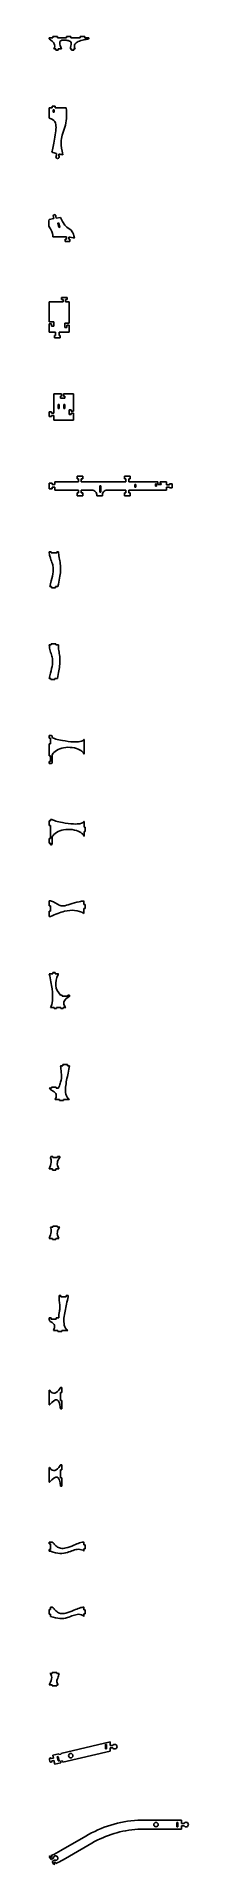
# Model space of a CAD drawing. Header units: millimetres. Extents: x 9 to 259, y 0 to 3264.
import ezdxf

# ---------------------------------------------------------------- set-up
doc = ezdxf.new("R2010")
doc.units = ezdxf.units.MM
doc.layers.get('0').update_dxf_attribs({"linetype": 'CONTINUOUS'})

msp = doc.modelspace()

# ---------------------------------------------------------------- linework, layer by layer
for p, q in [((24.4, 3263.9), (16.2, 3263.9)), ((16.2, 3263.9), (16.2, 3261.9)), ((24.4, 3261.9), (24.4, 3263.9)), ((48.6, 3263.9), (40.5, 3263.9)), ((40.5, 3263.9), (40.5, 3261.9)), ((48.6, 3261.9), (48.6, 3263.9)), ((73.5, 3263.9), (65.3, 3263.9)), ((65.3, 3263.9), (65.3, 3261.9)), ((73.5, 3261.9), (73.5, 3263.9)), ((16.2, 3261.9), (10, 3261.9)), ((10, 3261.9), (10, 3259.8)), ((18.3, 3241.7), (21.6, 3241.7)), ((21.6, 3241.7), (21.6, 3239.7)), ((21.6, 3239.7), (25.7, 3239.7)), ((40.5, 3261.9), (24.4, 3261.9)), ((25.7, 3239.7), (25.7, 3241.7)), ((25.7, 3241.7), (31.8, 3241.7)), ((47.4, 3241.7), (49.7, 3241.7)), ((65.3, 3261.9), (48.6, 3261.9)), ((49.7, 3241.7), (49.7, 3239.7)), ((49.7, 3239.7), (53.9, 3239.7)), ((53.9, 3239.7), (53.9, 3241.7)), ((53.9, 3241.7), (56.1, 3241.7)), ((80.6, 3261.9), (73.5, 3261.9)), ((80.6, 3259.8), (80.6, 3261.9)), ((10, 3136.7), (10, 3118.3)), ((15.1, 3136.7), (10, 3136.7)), ((20.3, 3139.7), (15.1, 3139.7)), ((15.1, 3139.7), (15.1, 3136.7)), ((20.3, 3136.7), (20.3, 3139.7)), ((40.4, 3136.7), (20.3, 3136.7)), ((16.7, 3128.9), (16.8, 3132.8)), ((18.6, 3128.9), (16.7, 3128.9)), ((16.8, 3132.8), (18.6, 3132.8)), ((18.6, 3132.8), (18.6, 3128.9)), ((22.9, 3055), (22.9, 3051.5)), ((27, 3051.5), (27, 3054.1)), ((18.1, 2938.8), (10, 2937.3)), ((17.6, 2941.7), (18.1, 2938.8)), ((22.2, 2939.6), (21.7, 2942.4)), ((29.9, 2941), (22.2, 2939.6)), ((16.4, 2906.5), (34.9, 2906.5)), ((25, 2930.6), (26.8, 2931)), ((26.9, 2922.9), (25, 2930.6)), ((26.8, 2931), (28.7, 2923.4)), ((28.7, 2923.4), (26.9, 2922.9)), ((40.6, 2906.2), (40.6, 2902.4)), ((44.7, 2902.4), (44.7, 2905.9)), ((40.6, 2902.4), (38.6, 2902.4)), ((38.6, 2902.4), (38.6, 2898.2)), ((38.6, 2898.2), (46.7, 2898.2)), ((46.7, 2902.4), (44.7, 2902.4)), ((46.7, 2898.2), (46.7, 2902.4)), ((34.7, 2790.2), (10, 2790.2)), ((10, 2790.2), (10, 2754.7)), ((41.9, 2798.2), (31.7, 2798.2)), ((31.7, 2798.2), (31.7, 2794.1)), ((31.7, 2794.1), (34.7, 2794.1)), ((34.7, 2794.1), (34.7, 2790.2)), ((38.9, 2790.2), (38.9, 2794.1)), ((38.9, 2794.1), (41.9, 2794.1)), ((45.7, 2790.2), (38.9, 2790.2)), ((41.9, 2794.1), (41.9, 2798.2)), ((45.7, 2752.3), (45.7, 2790.2)), ((10, 2754.7), (18, 2754.7)), ((14.1, 2750.8), (10, 2750.8)), ((10, 2750.8), (10, 2736)), ((14.1, 2746.8), (14.1, 2750.8)), ((18, 2746.8), (14.1, 2746.8)), ((18, 2754.7), (18, 2746.8)), ((37.7, 2744.4), (37.7, 2752.3)), ((37.7, 2752.3), (45.7, 2752.3)), ((41.6, 2744.4), (37.7, 2744.4)), ((45.7, 2748.4), (41.6, 2748.4)), ((41.6, 2748.4), (41.6, 2744.4)), ((45.7, 2736), (45.7, 2748.4)), ((10, 2736), (21.3, 2736)), ((21.3, 2730.2), (19.3, 2730.2)), ((19.3, 2730.2), (19.3, 2726)), ((19.3, 2726), (29.4, 2726)), ((21.3, 2736), (21.3, 2730.2)), ((27.4, 2736), (45.7, 2736)), ((27.4, 2730.2), (27.4, 2736)), ((29.4, 2730.2), (27.4, 2730.2)), ((29.4, 2726), (29.4, 2730.2)), ((31.9, 2626), (18, 2626)), ((18, 2626), (18, 2591.6)), ((29.9, 2621.9), (31.9, 2621.9)), ((29.9, 2618), (29.9, 2621.9)), ((37.7, 2618), (29.9, 2618)), ((31.9, 2621.9), (31.9, 2626)), ((53.6, 2626), (35.7, 2626)), ((35.7, 2626), (35.7, 2621.9)), ((35.7, 2621.9), (37.7, 2621.9)), ((37.7, 2621.9), (37.7, 2618)), ((53.6, 2595.1), (53.6, 2626)), ((14.1, 2593.6), (10, 2593.6)), ((10, 2593.6), (10, 2585.5)), ((10, 2585.5), (14.1, 2585.5)), ((14.1, 2591.6), (14.1, 2593.6)), ((18, 2591.6), (14.1, 2591.6)), ((14.1, 2585.5), (14.1, 2587.5)), ((14.1, 2587.5), (18, 2587.5)), ((18, 2587.5), (18, 2579.1)), ((18, 2579.1), (53.6, 2579.1)), ((26.1, 2600), (26.1, 2606.7)), ((26.1, 2606.7), (27.9, 2606.7)), ((27.9, 2600), (26.1, 2600)), ((27.9, 2606.7), (27.9, 2600)), ((36.1, 2600), (36.1, 2606.7)), ((36.1, 2606.7), (37.9, 2606.7)), ((37.9, 2600), (36.1, 2600)), ((37.9, 2606.7), (37.9, 2600)), ((45.6, 2589.3), (45.6, 2597.1)), ((45.6, 2597.1), (49.4, 2597.1)), ((49.4, 2589.3), (45.6, 2589.3)), ((49.4, 2597.1), (49.4, 2595.1)), ((49.4, 2595.1), (53.6, 2595.1)), ((53.6, 2591.3), (49.4, 2591.3)), ((49.4, 2591.3), (49.4, 2589.3)), ((53.6, 2579.1), (53.6, 2591.3)), ((15.2, 2466.6), (10, 2466.6)), ((10, 2466.6), (10, 2456.5)), ((10, 2456.5), (15.2, 2456.5)), ((15.2, 2464.1), (15.2, 2466.6)), ((20, 2464.1), (15.2, 2464.1)), ((15.2, 2456.5), (15.2, 2459)), ((15.2, 2459), (20, 2459)), ((62.1, 2469.1), (20, 2469.1)), ((20, 2469.1), (20, 2464.1)), ((20, 2459), (20, 2454)), ((20, 2454), (62.1, 2454)), ((69.8, 2479.1), (59.6, 2479.1)), ((59.6, 2479.1), (59.6, 2474)), ((59.6, 2474), (62.1, 2474)), ((62.1, 2449.1), (59.6, 2449.1)), ((59.6, 2449.1), (59.6, 2444)), ((62.1, 2474), (62.1, 2469.1)), ((62.1, 2454), (62.1, 2449.1)), ((67.3, 2469.1), (67.3, 2474)), ((67.3, 2474), (69.8, 2474)), ((146.9, 2469.1), (67.3, 2469.1)), ((67.3, 2449.1), (67.3, 2454)), ((67.3, 2454), (86, 2454)), ((69.8, 2449.1), (67.3, 2449.1)), ((69.8, 2474), (69.8, 2479.1)), ((69.8, 2444), (69.8, 2449.1)), ((100.4, 2450.1), (100.4, 2461.9)), ((100.4, 2461.9), (102.3, 2461.9)), ((102.3, 2450.1), (100.4, 2450.1)), ((102.3, 2461.9), (102.3, 2450.1)), ((113.5, 2454), (146.9, 2454)), ((154.6, 2479.1), (144.4, 2479.1)), ((144.4, 2479.1), (144.4, 2474)), ((144.4, 2474), (146.9, 2474)), ((146.9, 2449.1), (144.4, 2449.1)), ((144.4, 2449.1), (144.4, 2444)), ((146.9, 2474), (146.9, 2469.1)), ((146.9, 2454), (146.9, 2449.1)), ((152.1, 2469.1), (152.1, 2474)), ((152.1, 2474), (154.6, 2474)), ((204.6, 2469.1), (152.1, 2469.1)), ((152.1, 2449.1), (152.1, 2454)), ((152.1, 2454), (220.1, 2454)), ((154.6, 2449.1), (152.1, 2449.1)), ((154.6, 2474), (154.6, 2479.1)), ((154.6, 2444), (154.6, 2449.1)), ((162.9, 2459.5), (162.9, 2464.1)), ((162.9, 2464.1), (164.7, 2464.1)), ((164.7, 2459.5), (162.9, 2459.5)), ((164.7, 2464.1), (164.7, 2459.5)), ((200.3, 2465), (202.1, 2465)), ((200.3, 2461.2), (200.3, 2465)), ((202.1, 2461.2), (200.3, 2461.2)), ((202.1, 2465), (202.1, 2461.2)), ((204.6, 2464.1), (204.6, 2469.1)), ((210.5, 2464.1), (204.6, 2464.1)), ((220.1, 2469.1), (208.5, 2469.1)), ((208.5, 2469.1), (208.5, 2466)), ((208.5, 2466), (210.5, 2466)), ((210.5, 2466), (210.5, 2464.1)), ((220.1, 2463.6), (220.1, 2469.1)), ((225, 2463.6), (220.1, 2463.6)), ((220.1, 2454), (220.1, 2459.5)), ((220.1, 2459.5), (225, 2459.5)), ((230.1, 2465.1), (225, 2465.1)), ((225, 2465.1), (225, 2463.6)), ((225, 2459.5), (225, 2458)), ((225, 2458), (230.1, 2458)), ((230.1, 2458), (230.1, 2465.1)), ((59.6, 2444), (69.8, 2444)), ((95.3, 2444), (105.5, 2444)), ((144.4, 2444), (154.6, 2444)), ((13.6, 2344), (10, 2344)), ((10, 2344), (10, 2341.9)), ((13.6, 2342), (13.6, 2344)), ((23.4, 2342), (13.6, 2342)), ((26.3, 2344), (23.4, 2344)), ((23.4, 2344), (23.4, 2342)), ((26.3, 2341.9), (26.3, 2344)), ((27.9, 2333.3), (26.3, 2341.9)), ((11, 2281.8), (13.8, 2281.8)), ((13.8, 2281.8), (13.8, 2279.8)), ((13.8, 2279.8), (21, 2279.8)), ((21, 2279.8), (21, 2281.8)), ((21, 2281.8), (25.5, 2281.8)), ((13.4, 2177.8), (10, 2177.8)), ((21.6, 2179.8), (13.4, 2179.8)), ((13.4, 2179.8), (13.4, 2177.8)), ((21.6, 2177.8), (21.6, 2179.8)), ((26.4, 2177.8), (21.6, 2177.8)), ((10, 2117.6), (12.8, 2117.6)), ((12.8, 2117.6), (12.8, 2115.6)), ((12.8, 2115.6), (20, 2115.6)), ((20, 2115.6), (20, 2117.6)), ((20, 2117.6), (24.4, 2117.6)), ((13.6, 2015.6), (10, 2015.6)), ((10, 2015.6), (10, 2010.8)), ((10, 2010.8), (12, 2010.8)), ((12, 2001), (10, 2001)), ((10, 2001), (10, 1979.5)), ((12, 2010.8), (12, 2001)), ((15.2, 2012.6), (15.2, 2014)), ((72.2, 1982.6), (72.2, 2009)), ((10, 1979.5), (12, 1979.5)), ((10, 1969.7), (10, 1966.1)), ((12, 1969.7), (10, 1969.7)), ((10, 1966.1), (13.6, 1966.1)), ((12, 1979.5), (12, 1969.7)), ((15.2, 1967.7), (15.2, 1979.5)), ((12, 1863.5), (10, 1863.5)), ((10, 1863.5), (10, 1855.3)), ((15.1, 1866.1), (12, 1866.1)), ((12, 1866.1), (12, 1863.5)), ((72.2, 1851.9), (72.2, 1862.4)), ((10, 1855.3), (12, 1855.3)), ((12, 1832.1), (10, 1832.1)), ((10, 1832.1), (10, 1823.9)), ((12, 1855.3), (12, 1832.1)), ((15.2, 1822.1), (15.2, 1833)), ((74.2, 1851.9), (72.2, 1851.9)), ((72.2, 1836.1), (72.2, 1844.7)), ((72.2, 1844.7), (74.2, 1844.7)), ((74.2, 1844.7), (74.2, 1851.9)), ((10, 1823.9), (12, 1823.9)), ((12, 1823.9), (12, 1820.5)), ((12, 1820.5), (13.6, 1820.5)), ((12.1, 1720.5), (10, 1720.5)), ((10, 1720.5), (10, 1711.8)), ((10, 1711.8), (12, 1711.8)), ((12, 1702), (10, 1702)), ((10, 1702), (10, 1692.4)), ((12, 1711.8), (12, 1702)), ((72.1, 1713.9), (72.1, 1720.5)), ((74.2, 1713.9), (72.1, 1713.9)), ((72.1, 1698), (72.1, 1706.8)), ((72.1, 1706.8), (74.2, 1706.8)), ((74.2, 1706.8), (74.2, 1713.9)), ((10, 1692.4), (12.1, 1692.4)), ((16.2, 1590.4), (10, 1590.4)), ((20.4, 1592.4), (16.2, 1592.4)), ((16.2, 1592.4), (16.2, 1590.4)), ((20.4, 1590.4), (20.4, 1592.4)), ((26.2, 1590.4), (20.4, 1590.4)), ((33.2, 1552.4), (30.1, 1552.4)), ((33.2, 1550.4), (33.2, 1552.4)), ((43, 1550.4), (33.2, 1550.4)), ((46.2, 1552.4), (43, 1552.4)), ((43, 1552.4), (43, 1550.4)), ((46.2, 1550.3), (46.2, 1552.4)), ((11.9, 1530.2), (18.7, 1530.2)), ((18.7, 1530.2), (18.7, 1528.2)), ((18.7, 1528.2), (22.8, 1528.2)), ((22.8, 1528.2), (22.8, 1530.2)), ((22.8, 1530.2), (30.4, 1530.2)), ((30.4, 1530.2), (30.4, 1528.2)), ((30.4, 1528.2), (34.6, 1528.2)), ((34.6, 1528.2), (34.6, 1530.2)), ((34.6, 1530.2), (39.4, 1530.2)), ((34.2, 1426.2), (30.3, 1426.2)), ((42.3, 1428.2), (34.2, 1428.2)), ((34.2, 1428.2), (34.2, 1426.2)), ((42.3, 1426.2), (42.3, 1428.2)), ((46.4, 1426.2), (42.3, 1426.2)), ((13.9, 1386.2), (10, 1386.2)), ((22.2, 1388.2), (13.9, 1388.2)), ((13.9, 1388.2), (13.9, 1386.2)), ((22.2, 1386.2), (22.2, 1388.2)), ((26.6, 1386.2), (22.2, 1386.2)), ((27.1, 1388.2), (26.6, 1388.2)), ((26.6, 1388.2), (26.6, 1386.2)), ((20.4, 1366.1), (28.3, 1366.1)), ((28.3, 1366.1), (28.3, 1364.1)), ((28.3, 1364.1), (35.5, 1364.1)), ((35.5, 1364.1), (35.5, 1366.1)), ((35.5, 1366.1), (45.8, 1366.1)), ((10, 1241.9), (15.6, 1241.9)), ((12.5, 1262.1), (12.4, 1262.1)), ((16.6, 1264.1), (12.5, 1264.1)), ((12.5, 1264.1), (12.5, 1262.1)), ((15.6, 1241.9), (15.6, 1239.9)), ((16.6, 1262.1), (16.6, 1264.1)), ((24.5, 1262.1), (16.6, 1262.1)), ((21.8, 1239.9), (21.8, 1241.9)), ((21.8, 1241.9), (27.2, 1241.9)), ((28.6, 1264.1), (24.5, 1264.1)), ((24.5, 1264.1), (24.5, 1262.1)), ((28.5, 1261.9), (28.6, 1261.9)), ((28.6, 1261.9), (28.6, 1264.1)), ((15.6, 1239.9), (21.8, 1239.9)), ((10, 1117.8), (15.6, 1117.8)), ((16.5, 1137.9), (12.4, 1137.9)), ((15.6, 1117.8), (15.6, 1115.8)), ((15.6, 1115.8), (21.8, 1115.8)), ((24.6, 1139.9), (16.5, 1139.9)), ((16.5, 1139.9), (16.5, 1137.9)), ((21.8, 1115.8), (21.8, 1117.8)), ((21.8, 1117.8), (27.2, 1117.8)), ((24.6, 1137.9), (24.6, 1139.9)), ((28.7, 1137.9), (24.6, 1137.9)), ((30.5, 1015.8), (27.4, 1015.8)), ((27.4, 1015.8), (27.4, 1013.6)), ((27.4, 1013.6), (27.4, 1013.6)), ((30.5, 1013.8), (30.5, 1015.8)), ((40.3, 1013.8), (30.5, 1013.8)), ((43.6, 1015.8), (40.3, 1015.8)), ((40.3, 1015.8), (40.3, 1013.8)), ((43.6, 1013.8), (43.6, 1015.8)), ((43.6, 1013.8), (43.6, 1013.8)), ((13.1, 975.8), (10, 975.8)), ((10, 975.8), (10, 973.7)), ((13.1, 973.8), (13.1, 975.8)), ((22.2, 973.8), (13.1, 973.8)), ((17.5, 953.6), (25.4, 953.6)), ((26.9, 975.8), (22.2, 975.8)), ((22.2, 975.8), (22.2, 973.8)), ((25.4, 953.6), (25.4, 951.6)), ((25.4, 951.6), (32.6, 951.6)), ((32.6, 951.6), (32.6, 953.6)), ((32.6, 953.6), (43, 953.6)), ((32.2, 851.6), (30, 851.6)), ((32.2, 843), (32.2, 851.6)), ((10, 846.9), (10, 820.6)), ((30.2, 828.4), (30.2, 843)), ((30.2, 843), (32.2, 843)), ((32.2, 828.4), (30.2, 828.4)), ((32.2, 813.5), (32.2, 828.4)), ((30, 813.5), (32.2, 813.5)), ((10, 708.9), (10, 682.4)), ((32.2, 713.5), (30, 713.5)), ((30.2, 690.3), (30.2, 704.9)), ((30.2, 704.9), (32.2, 704.9)), ((32.2, 690.3), (30.2, 690.3)), ((32.2, 704.9), (32.2, 713.5)), ((32.2, 675.4), (32.2, 690.3)), ((30, 675.4), (32.2, 675.4)), ((14.1, 575.4), (10, 575.4)), ((10, 575.4), (10, 572.2)), ((10, 572.2), (12, 572.2)), ((12, 562.4), (10, 562.4)), ((10, 562.4), (10, 559.2)), ((10, 559.2), (12.1, 559.2)), ((12, 572.2), (12, 562.4)), ((72.1, 570.7), (72.1, 575.4)), ((74.2, 570.7), (72.1, 570.7)), ((72.1, 559.1), (72.1, 563.7)), ((72.1, 563.7), (74.2, 563.7)), ((74.2, 563.7), (74.2, 570.7)), ((14.1, 459.1), (12, 459.1)), ((12, 459.1), (12, 455.1)), ((72.1, 454.5), (72.1, 459.1)), ((12, 455.1), (10, 455.1)), ((10, 455.1), (10, 447)), ((10, 447), (12, 447)), ((12, 447), (12, 443)), ((74.2, 454.5), (72.1, 454.5)), ((72.1, 442.9), (72.1, 447.5)), ((72.1, 447.5), (74.2, 447.5)), ((74.2, 447.5), (74.2, 454.5)), ((15.1, 340.9), (11.1, 340.9)), ((23.3, 342.9), (15.1, 342.9)), ((15.1, 342.9), (15.1, 340.9)), ((23.3, 340.9), (23.3, 342.9)), ((27.4, 340.9), (23.3, 340.9)), ((10, 320.7), (15.1, 320.7)), ((15.1, 320.7), (15.1, 318.7)), ((15.1, 318.7), (23.3, 318.7)), ((23.3, 318.7), (23.3, 320.7)), ((23.3, 320.7), (26, 320.7)), ((26.9, 197.5), (16.1, 195)), ((27.2, 196.2), (26.9, 197.5)), ((31, 197), (27.2, 196.2)), ((118.9, 218.7), (30.7, 198.3)), ((30.7, 198.3), (31, 197)), ((34.4, 182.6), (118.9, 202.2)), ((110.8, 206.6), (110.9, 214.5)), ((112.6, 206.6), (110.8, 206.6)), ((110.9, 214.5), (112.7, 214.4)), ((112.7, 214.4), (112.6, 206.6)), ((118.9, 212.5), (118.9, 218.7)), ((123.7, 212.4), (118.9, 212.5)), ((118.9, 202.2), (118.9, 208.3)), ((118.9, 208.3), (123.7, 208.3)), ((17.3, 189.7), (13.5, 188.9)), ((14.4, 184.8), (18.2, 185.7)), ((16.1, 195), (17.3, 189.7)), ((18.2, 185.7), (19.7, 179.2)), ((19.7, 179.2), (30.6, 181.7)), ((23.9, 192.4), (25.7, 192.8)), ((25.8, 184.8), (23.9, 192.4)), ((25.7, 192.8), (27.6, 185.2)), ((27.6, 185.2), (25.8, 184.8)), ((30, 184.3), (33.7, 185.2)), ((30.6, 181.7), (30, 184.3)), ((33.7, 185.2), (34.4, 182.6)), ((182.9, 79.2), (174.8, 79.2)), ((246.5, 79.2), (182.9, 79.2)), ((238.5, 67.2), (238.5, 75.1)), ((238.5, 75.1), (240.4, 75.1)), ((240.4, 67.2), (238.5, 67.2)), ((240.4, 75.1), (240.4, 67.2)), ((246.5, 73.2), (246.5, 79.2)), ((251.4, 73.2), (246.5, 73.2)), ((246.5, 63.1), (246.5, 69.1)), ((246.5, 69.1), (251.4, 69.1)), ((75.5, 50.4), (30.7, 24.6)), ((46.2, 14.9), (86.4, 38.1)), ((80.4, 53.2), (75.5, 50.4)), ((86.4, 38.1), (86.4, 38.1)), ((168.5, 62.8), (187.3, 63.1)), ((187.3, 63.1), (246.5, 63.1)), ((10, 14.1), (13.1, 8.7)), ((13.4, 12.5), (12, 14.9)), ((13.1, 8.7), (17.5, 11.3)), ((15, 13.4), (13.4, 12.5)), ((13.7, 15.7), (15, 13.4)), ((19.5, 7.9), (15, 5.4)), ((15, 5.4), (18.1, 0)), ((18.5, 3.7), (20.1, 4.6)), ((20.1, 0.9), (18.5, 3.7)), ((20.1, 4.6), (21.8, 1.7)), ((34.7, 8.3), (46.2, 14.9))]:
    msp.add_line(p, q)
for centre in [(48.4, 194.2), (201, 71.2)]:
    msp.add_circle(centre, 3.92)
for centre, radius, start, end in [((24.9, 3049.2), 3.08, 132.4384, 47.5616), ((19.4, 2943.6), 2.58, -25.9788, -133.3588), ((86, 2444.7), 9.28, -4.4573, 90), ((113.5, 2445.8), 8.21, 90, -167.3996), ((13.6, 2014), 1.6, 0, 90), ((13.6, 1967.7), 1.6, -90, 0), ((13.6, 1822.1), 1.6, -90, 0), ((127.2, 210.3), 4.11, -150.4485, 148.8434), ((179.8, -123.7), 203, 91.4296, 119.3453), ((255, 71.2), 4.11, -149.6459, 149.6459), ((179.8, -123.7), 186.8, 93.4924, 119.9934), ((-75.3, 208), 211.8, -66.2634, -65.6786), ((-75.3, 208), 211.8, -65.1759, -59.9836), ((21.5, 11.3), 3.96, -120.8672, -179.1001), ((-75.3, 208), 228, -65.8169, -65.274), ((-75.3, 208), 228, -64.8072, -61.1628)]:
    msp.add_arc(centre, radius, start, end)
for points, knots in [([(10, 3259.8), (10, 3259.8), (10, 3259.8), (10, 3259.8), (14.2, 3256.9), (17.3, 3254.1), (18.8, 3251.1), (20.3, 3248.1), (20, 3245), (18.4, 3241.9), (18.3, 3241.8), (18.3, 3241.8), (18.3, 3241.7)], [-0.001315, -0.001315, -0.001315, -0.001315, 0, 0, 0, 0.5, 0.5, 0.5, 1, 1, 1, 1.005713, 1.005713, 1.005713, 1.005713]), ([(31.8, 3241.7), (31.8, 3241.8), (31.8, 3241.8), (31.7, 3241.8), (30, 3246.6), (28.9, 3250.1), (28.7, 3252.6), (28.6, 3254.5), (29.1, 3255.7), (30.4, 3256.5), (31.5, 3257.2), (33.1, 3257.6), (35.1, 3257.6), (37.3, 3257.7), (39.8, 3257.5), (42, 3257.1), (44.2, 3256.7), (46, 3256.1), (47.2, 3255.4), (49.7, 3253.9), (49.6, 3252), (49.2, 3249.7), (48.9, 3248), (48.4, 3246.3), (48, 3244.3), (47.8, 3243.5), (47.6, 3242.7), (47.4, 3241.8), (47.4, 3241.8), (47.4, 3241.8), (47.4, 3241.7)], [-0.001005, -0.001005, -0.001005, -0.001005, 0, 0, 0, 0.141576, 0.141576, 0.141576, 0.248879, 0.248879, 0.248879, 0.34045, 0.34045, 0.34045, 0.441287, 0.441287, 0.441287, 0.546747, 0.546747, 0.546747, 0.773374, 0.773374, 0.773374, 0.932982, 0.932982, 0.932982, 1, 1, 1, 1.002342, 1.002342, 1.002342, 1.002342]), ([(56.1, 3241.7), (56.1, 3241.8), (56.1, 3241.8), (56.1, 3241.9), (54.5, 3245.3), (54.4, 3248.2), (55.8, 3250.5), (56.9, 3252.3), (59, 3253.7), (61.5, 3254.9), (64.7, 3256.3), (68.6, 3257.3), (71.9, 3258), (74.7, 3258.6), (77, 3259.1), (78.6, 3259.4), (79.4, 3259.5), (80.1, 3259.7), (80.6, 3259.7), (80.6, 3259.8), (80.6, 3259.8), (80.6, 3259.8)], [-0.9896228, -0.9896228, -0.9896228, -0.9896228, -0.9870803, -0.9870803, -0.9870803, -0.7403103, -0.7403103, -0.7403103, -0.5480709, -0.5480709, -0.5480709, -0.3054055, -0.3054055, -0.3054055, -0.1034746, -0.1034746, -0.1034746, 0, 0, 0, 0.0042498, 0.0042498, 0.0042498, 0.0042498]), ([(34.5, 3052.9), (34.4, 3052.9), (34.4, 3052.9), (34.4, 3053), (32.1, 3061.2), (31.1, 3068.5), (31.2, 3074.9), (31.3, 3079.7), (32.1, 3083.9), (33.3, 3088), (34.6, 3092.7), (36.4, 3097.2), (37.8, 3102.2), (39.1, 3106.9), (40.1, 3112), (40.5, 3117.8), (41, 3123.5), (40.9, 3129.8), (40.4, 3136.7), (40.4, 3136.7), (40.4, 3136.7), (40.4, 3136.7)], [-0.001094, -0.001094, -0.001094, -0.001094, 0, 0, 0, 0.242676, 0.242676, 0.242676, 0.421395, 0.421395, 0.421395, 0.624196, 0.624196, 0.624196, 0.813386, 0.813386, 0.813386, 1, 1, 1, 1.000624, 1.000624, 1.000624, 1.000624]), ([(14.4, 3057.3), (14.4, 3057.4), (14.4, 3057.4), (14.4, 3057.4), (15.1, 3059.7), (15.9, 3063.1), (16.9, 3067.6), (17.7, 3071.3), (18.6, 3075.7), (19.5, 3080.4), (20.4, 3085.5), (21.3, 3090.9), (21.7, 3095.7), (22.1, 3099.9), (22.2, 3103.6), (21.7, 3106.6), (21.1, 3110.8), (19.3, 3113.7), (15.8, 3115.8), (14.2, 3116.7), (12.3, 3117.6), (10.1, 3118.3), (10, 3118.3), (10, 3118.3), (10, 3118.3)], [-0.0016461, -0.0016461, -0.0016461, -0.0016461, 0, 0, 0, 0.1621431, 0.1621431, 0.1621431, 0.2966629, 0.2966629, 0.2966629, 0.4428397, 0.4428397, 0.4428397, 0.5701617, 0.5701617, 0.5701617, 0.7518361, 0.7518361, 0.7518361, 0.8357564, 0.8357564, 0.8357564, 0.8364092, 0.8364092, 0.8364092, 0.8364092]), ([(14.4, 3057.3), (14.4, 3057.3), (14.4, 3057.3), (14.5, 3057.3), (17.1, 3056.5), (19.9, 3055.7), (22.9, 3055)], [0.6627441, 0.6627441, 0.6627441, 0.6627441, 0.66332278, 0.66332278, 0.66332278, 0.72952132, 0.72952132, 0.72952132, 0.72952132]), ([(27, 3054.1), (29.4, 3053.7), (31.8, 3053.2), (34.3, 3052.9), (34.4, 3052.9), (34.4, 3052.9), (34.5, 3052.9)], [0.76030314, 0.76030314, 0.76030314, 0.76030314, 0.81215398, 0.81215398, 0.81215398, 0.81293431, 0.81293431, 0.81293431, 0.81293431]), ([(55.1, 2904), (55.1, 2904.1), (55.1, 2904.1), (55.1, 2904.1), (54, 2909.5), (52.6, 2913), (51, 2915.5), (48.3, 2919.4), (44.9, 2920.7), (41.3, 2923.7), (39.2, 2925.5), (36.9, 2927.9), (34.6, 2931.6), (33.1, 2934.1), (31.5, 2937.2), (29.9, 2940.9), (29.9, 2940.9), (29.9, 2941), (29.9, 2941)], [0.0687666, 0.0687666, 0.0687666, 0.0687666, 0.0703726, 0.0703726, 0.0703726, 0.2924422, 0.2924422, 0.2924422, 0.6462211, 0.6462211, 0.6462211, 0.8594202, 0.8594202, 0.8594202, 1, 1, 1, 1.0006925, 1.0006925, 1.0006925, 1.0006925]), ([(16.4, 2906.5), (16.4, 2906.5), (16.4, 2906.5), (16.4, 2906.5), (16.1, 2910.7), (15.4, 2913.7), (14.4, 2916.1), (13, 2919.5), (11.1, 2921.5), (9.9, 2924.4), (9.1, 2926.4), (8.7, 2928.9), (9.1, 2932.2), (9.2, 2933.7), (9.5, 2935.4), (10, 2937.3), (10, 2937.3), (10, 2937.3), (10, 2937.3)], [0.0377799, 0.0377799, 0.0377799, 0.0377799, 0.0391767, 0.0391767, 0.0391767, 0.2864572, 0.2864572, 0.2864572, 0.6432286, 0.6432286, 0.6432286, 0.8896614, 0.8896614, 0.8896614, 1, 1, 1, 1.0009198, 1.0009198, 1.0009198, 1.0009198]), ([(44.7, 2905.9), (48.4, 2905.4), (51.8, 2904.8), (55, 2904.1), (55, 2904.1), (55.1, 2904), (55.1, 2904)], [0.08505349, 0.08505349, 0.08505349, 0.08505349, 0.15439845, 0.15439845, 0.15439845, 0.15523089, 0.15523089, 0.15523089, 0.15523089]), ([(10, 2341.9), (10, 2341.9), (10, 2341.9), (10, 2341.9), (10.1, 2339.9), (10.3, 2338.6), (10.6, 2337.6), (11, 2336.5), (11.3, 2335.6), (11.8, 2334.1), (11.9, 2333.7), (12, 2333.2), (12.2, 2332.6)], [-0.000198, -0.000198, -0.000198, -0.000198, 0, 0, 0, 0.412485, 0.412485, 0.412485, 0.853135, 0.853135, 0.853135, 0.999936, 0.999936, 0.999936, 0.999936]), ([(12.2, 2332.6), (13.1, 2328.6), (14.5, 2325.6), (15.5, 2322.5), (16.4, 2319.9), (17, 2317.3), (17, 2314.1), (17.1, 2310.3), (16.5, 2305.8), (15.5, 2300.6), (14.3, 2295.1), (12.7, 2288.8), (11.1, 2281.9), (11.1, 2281.9), (11, 2281.8), (11, 2281.8)], [0.1427874, 0.1427874, 0.1427874, 0.1427874, 0.35708, 0.35708, 0.35708, 0.5396391, 0.5396391, 0.5396391, 0.7628584, 0.7628584, 0.7628584, 1, 1, 1, 1.001409, 1.001409, 1.001409, 1.001409]), ([(27.9, 2333.3), (27.9, 2333.3), (27.9, 2333.3), (27.9, 2333.3), (28.4, 2329.6), (29.1, 2326.2), (29.6, 2322.4), (30.1, 2318.6), (30.3, 2314.4), (30, 2309.6), (29.6, 2301.8), (28, 2292.5), (25.5, 2281.9), (25.5, 2281.8), (25.5, 2281.8), (25.5, 2281.8)], [0.1689708, 0.1689708, 0.1689708, 0.1689708, 0.1690274, 0.1690274, 0.1690274, 0.4024128, 0.4024128, 0.4024128, 0.6321436, 0.6321436, 0.6321436, 1, 1, 1, 1.0008845, 1.0008845, 1.0008845, 1.0008845]), ([(10, 2177.8), (10, 2177.7), (10, 2177.7), (10, 2177.7), (10.1, 2173.4), (10.7, 2170), (11.5, 2167), (12.5, 2163.4), (13.8, 2160.5), (14.7, 2157.5), (15.5, 2155), (16, 2152.4), (16, 2149.4), (16.1, 2145.4), (15.3, 2140.7), (14.1, 2135.2), (13, 2130), (11.6, 2124.1), (10, 2117.7), (10, 2117.7), (10, 2117.6), (10, 2117.6)], [-0.001353, -0.001353, -0.001353, -0.001353, 0, 0, 0, 0.167782, 0.167782, 0.167782, 0.375837, 0.375837, 0.375837, 0.550121, 0.550121, 0.550121, 0.780986, 0.780986, 0.780986, 1, 1, 1, 1.001409, 1.001409, 1.001409, 1.001409]), ([(26.4, 2177.8), (26.4, 2177.7), (26.4, 2177.7), (26.4, 2177.7), (26.3, 2173.9), (26.6, 2170.6), (27.1, 2167.5), (27.6, 2164), (28.3, 2160.7), (28.7, 2156.9), (29.1, 2152.9), (29.2, 2148.4), (28.8, 2143.2), (28.2, 2135.9), (26.7, 2127.3), (24.4, 2117.7), (24.4, 2117.6), (24.4, 2117.6), (24.4, 2117.6)], [-0.001831, -0.001831, -0.001831, -0.001831, 0, 0, 0, 0.2032, 0.2032, 0.2032, 0.428643, 0.428643, 0.428643, 0.666183, 0.666183, 0.666183, 1, 1, 1, 1.000885, 1.000885, 1.000885, 1.000885]), ([(15.2, 2012.6), (15.9, 2011.7), (18.1, 2010.7), (21.6, 2009.6), (24.7, 2008.7), (28.9, 2007.7), (33.7, 2006.9), (40, 2005.7), (47.2, 2004.7), (53.4, 2004.4), (57.9, 2004.2), (61.9, 2004.4), (64.9, 2004.9), (68.5, 2005.6), (70.9, 2006.9), (72, 2008.7), (72.1, 2008.8), (72.1, 2008.9), (72.2, 2009)], [0.002083, 0.002083, 0.002083, 0.002083, 0.205643, 0.205643, 0.205643, 0.386238, 0.386238, 0.386238, 0.624656, 0.624656, 0.624656, 0.797578, 0.797578, 0.797578, 1, 1, 1, 1.010492, 1.010492, 1.010492, 1.010492]), ([(15.2, 1979.5), (15.2, 1981.4), (16.3, 1983.5), (18.2, 1985.6), (20.6, 1988.2), (24.4, 1990.6), (28.8, 1992.2), (33.1, 1993.9), (38.1, 1994.7), (43, 1994.8), (48.5, 1994.9), (53.9, 1994.1), (58.4, 1992.7), (62.6, 1991.4), (66.1, 1989.6), (68.5, 1987.6), (70.1, 1986.2), (71.3, 1984.7), (72, 1983.1), (72.1, 1982.9), (72.1, 1982.8), (72.2, 1982.6)], [0, 0, 0, 0, 0.144066, 0.144066, 0.144066, 0.31963, 0.31963, 0.31963, 0.491978, 0.491978, 0.491978, 0.686221, 0.686221, 0.686221, 0.87239, 0.87239, 0.87239, 1, 1, 1, 1.011123, 1.011123, 1.011123, 1.011123]), ([(15.1, 1866.1), (15.2, 1866.1), (15.2, 1866), (15.2, 1866), (15.9, 1865.2), (18, 1864.1), (21.6, 1863.1), (24.7, 1862.2), (28.9, 1861.2), (33.7, 1860.3), (40, 1859.2), (47.2, 1858.2), (53.4, 1857.9), (57.9, 1857.7), (61.9, 1857.8), (64.9, 1858.4), (68.5, 1859.1), (70.9, 1860.3), (72, 1862.1), (72.1, 1862.2), (72.1, 1862.3), (72.2, 1862.4)], [-0.00282, -0.00282, -0.00282, -0.00282, 0, 0, 0, 0.205643, 0.205643, 0.205643, 0.386238, 0.386238, 0.386238, 0.624656, 0.624656, 0.624656, 0.797578, 0.797578, 0.797578, 1, 1, 1, 1.010492, 1.010492, 1.010492, 1.010492]), ([(15.2, 1833), (15.2, 1834.9), (16.3, 1837), (18.2, 1839.1), (20.6, 1841.6), (24.4, 1844), (28.8, 1845.7), (33.1, 1847.3), (38.1, 1848.2), (43, 1848.3), (48.5, 1848.4), (53.9, 1847.5), (58.4, 1846.2), (62.6, 1844.8), (66.1, 1843.1), (68.5, 1841), (70.1, 1839.7), (71.3, 1838.1), (72, 1836.5), (72.1, 1836.4), (72.1, 1836.2), (72.2, 1836.1)], [0, 0, 0, 0, 0.144066, 0.144066, 0.144066, 0.31963, 0.31963, 0.31963, 0.491978, 0.491978, 0.491978, 0.686221, 0.686221, 0.686221, 0.87239, 0.87239, 0.87239, 1, 1, 1, 1.011123, 1.011123, 1.011123, 1.011123]), ([(12.1, 1720.5), (12.1, 1720.5), (12.1, 1720.5), (12.1, 1720.5), (14.7, 1720.2), (17, 1719.2), (19.2, 1717.9), (22.2, 1716.2), (24.9, 1714), (27.9, 1712.7), (30.1, 1711.8), (32.4, 1711.4), (35.1, 1711.6), (38.6, 1711.8), (42.6, 1713.1), (47.5, 1714.6), (52.1, 1716.1), (57.4, 1717.8), (63.5, 1719.1), (66.2, 1719.6), (69.1, 1720.1), (72.1, 1720.5), (72.1, 1720.5), (72.1, 1720.5), (72.1, 1720.5)], [-0.000106, -0.000106, -0.000106, -0.000106, 0, 0, 0, 0.153848, 0.153848, 0.153848, 0.365386, 0.365386, 0.365386, 0.521734, 0.521734, 0.521734, 0.724761, 0.724761, 0.724761, 0.916392, 0.916392, 0.916392, 1, 1, 1, 1.000784, 1.000784, 1.000784, 1.000784]), ([(12.1, 1692.4), (12.1, 1692.4), (12.1, 1692.4), (12.1, 1692.4), (21, 1696.7), (29.5, 1700), (37.3, 1701.9), (43.8, 1703.5), (49.7, 1704.1), (55.2, 1703.6), (61.4, 1703), (67, 1701.1), (72, 1698.1), (72.1, 1698), (72.1, 1698), (72.1, 1698)], [-0.00021, -0.00021, -0.00021, -0.00021, 0, 0, 0, 0.363515, 0.363515, 0.363515, 0.662264, 0.662264, 0.662264, 1, 1, 1, 1.002519, 1.002519, 1.002519, 1.002519]), ([(10, 1590.4), (10, 1590.3), (10, 1590.3), (10, 1590.3), (12.2, 1580.4), (13.8, 1571.3), (14.9, 1563.3), (15.9, 1555.1), (16.3, 1548.1), (15.8, 1542.5), (15.3, 1537.2), (14, 1533.2), (12, 1530.3), (12, 1530.3), (12, 1530.3), (11.9, 1530.2)], [-0.00103, -0.00103, -0.00103, -0.00103, 0, 0, 0, 0.335175, 0.335175, 0.335175, 0.674145, 0.674145, 0.674145, 1, 1, 1, 1.00447, 1.00447, 1.00447, 1.00447]), ([(30.1, 1552.4), (25.3, 1557.4), (22.3, 1563), (21.7, 1569.3), (21.1, 1575.3), (22.6, 1581.9), (25.6, 1589), (25.8, 1589.4), (26, 1589.9), (26.2, 1590.3), (26.2, 1590.3), (26.2, 1590.3), (26.2, 1590.4)], [0.000764, 0.000764, 0.000764, 0.000764, 0.5, 0.5, 0.5, 0.972431, 0.972431, 0.972431, 1, 1, 1, 1.002312, 1.002312, 1.002312, 1.002312]), ([(46.2, 1550.3), (46.2, 1550.3), (46.2, 1550.2), (46.2, 1550.2), (41.7, 1547.6), (38.5, 1544.9), (37, 1542), (35.7, 1539.6), (35.8, 1537), (36.9, 1534.4), (37.5, 1533.1), (38.3, 1531.7), (39.3, 1530.3), (39.4, 1530.3), (39.4, 1530.3), (39.4, 1530.2)], [-0.001234, -0.001234, -0.001234, -0.001234, 0, 0, 0, 0.444512, 0.444512, 0.444512, 0.816863, 0.816863, 0.816863, 1, 1, 1, 1.005374, 1.005374, 1.005374, 1.005374]), ([(30.3, 1426.2), (30.3, 1426.2), (30.3, 1426.2), (30.3, 1426.2), (30.3, 1423.7), (30.6, 1420.7), (31, 1417.4), (31.3, 1414.8), (31.7, 1412), (31.8, 1409), (31.9, 1405.5), (31.6, 1401.6), (30.2, 1396.7), (29.5, 1394.1), (28.5, 1391.3), (27.1, 1388.2)], [-0.003101, -0.003101, -0.003101, -0.003101, 0, 0, 0, 0.302337, 0.302337, 0.302337, 0.550919, 0.550919, 0.550919, 0.846896, 0.846896, 0.846896, 0.999269, 0.999269, 0.999269, 0.999269]), ([(46.4, 1426.2), (46.4, 1426.2), (46.4, 1426.2), (46.4, 1426.1), (45.7, 1422.4), (44.8, 1418), (43.7, 1413.1), (41.9, 1405), (39.8, 1395.9), (39.2, 1388.1)], [-0.0016172, -0.0016172, -0.0016172, -0.0016172, 0, 0, 0, 0.202272, 0.202272, 0.202272, 0.532865, 0.532865, 0.532865, 0.532865]), ([(10, 1386.2), (10, 1386.2), (10.1, 1386.1), (10.1, 1386.1), (11, 1384.7), (12.5, 1383.5), (14.1, 1382.4), (16, 1381.2), (18.2, 1380), (19.7, 1378.6), (21.2, 1377.3), (22.2, 1375.6), (22.4, 1373.7), (22.6, 1371.5), (21.9, 1369), (20.5, 1366.2), (20.5, 1366.2), (20.4, 1366.1), (20.4, 1366.1)], [-0.006188, -0.006188, -0.006188, -0.006188, 0, 0, 0, 0.221246, 0.221246, 0.221246, 0.47552, 0.47552, 0.47552, 0.727235, 0.727235, 0.727235, 1, 1, 1, 1.003465, 1.003465, 1.003465, 1.003465]), ([(39.2, 1388.1), (38.7, 1383.3), (38.9, 1379.1), (39.7, 1375.6), (40.7, 1371.3), (42.7, 1368.2), (45.6, 1366.2), (45.7, 1366.2), (45.7, 1366.1), (45.8, 1366.1)], [0.532865, 0.532865, 0.532865, 0.532865, 0.7401322, 0.7401322, 0.7401322, 1, 1, 1, 1.0060172, 1.0060172, 1.0060172, 1.0060172]), ([(12.4, 1262.1), (12.4, 1262), (12.4, 1262), (12.4, 1262), (13.4, 1259.8), (13.7, 1257), (13.3, 1253.5), (12.8, 1250.2), (11.6, 1246.3), (10, 1242), (10, 1242), (10, 1242), (10, 1241.9)], [-0.008135, -0.008135, -0.008135, -0.008135, 0, 0, 0, 0.511324, 0.511324, 0.511324, 1, 1, 1, 1.003848, 1.003848, 1.003848, 1.003848]), ([(27.2, 1241.9), (27.2, 1242), (27.1, 1242), (27.1, 1242), (25, 1246), (24, 1249.7), (24.4, 1253.2), (24.7, 1256.3), (26.2, 1259.2), (28.5, 1261.9)], [-1.004852, -1.004852, -1.004852, -1.004852, -1, -1, -1, -0.474095, -0.474095, -0.474095, -0.001503, -0.001503, -0.001503, -0.001503]), ([(12.4, 1137.9), (12.4, 1137.9), (12.4, 1137.9), (12.4, 1137.8), (13.4, 1135.6), (13.7, 1132.8), (13.3, 1129.4), (12.8, 1126.1), (11.6, 1122.2), (10, 1117.9), (10, 1117.8), (10, 1117.8), (10, 1117.8)], [-0.008135, -0.008135, -0.008135, -0.008135, 0, 0, 0, 0.511324, 0.511324, 0.511324, 1, 1, 1, 1.003848, 1.003848, 1.003848, 1.003848]), ([(27.2, 1117.8), (27.2, 1117.8), (27.1, 1117.9), (27.1, 1117.9), (25, 1121.8), (24, 1125.6), (24.4, 1129.1), (24.7, 1132.2), (26.2, 1135.1), (28.5, 1137.8), (28.6, 1137.8), (28.6, 1137.9), (28.7, 1137.9)], [-1.004852, -1.004852, -1.004852, -1.004852, -1, -1, -1, -0.474095, -0.474095, -0.474095, 0, 0, 0, 0.007154, 0.007154, 0.007154, 0.007154]), ([(27.4, 1013.6), (27.5, 1010.9), (27.8, 1007.6), (28.2, 1004.1), (28.6, 1001.4), (28.9, 998.6), (29, 995.5), (29, 993.5), (28.8, 991.4), (28.5, 989.1)], [0.0039349, 0.0039349, 0.0039349, 0.0039349, 0.3270511, 0.3270511, 0.3270511, 0.5803846, 0.5803846, 0.5803846, 0.7416464, 0.7416464, 0.7416464, 0.7416464]), ([(43.6, 1013.8), (43.6, 1013.7), (43.6, 1013.7), (43.6, 1013.7), (42.9, 1010), (41.9, 1005.5), (40.8, 1000.6), (39, 992.5), (37, 983.4), (36.3, 975.7)], [-0.0021563, -0.0021563, -0.0021563, -0.0021563, 0, 0, 0, 0.2022883, 0.2022883, 0.2022883, 0.532865, 0.532865, 0.532865, 0.532865]), ([(26.9, 975.8), (26.9, 979.9), (27.5, 983.8), (28.2, 987.7), (28.2, 987.7), (28.2, 987.7), (28.2, 987.7)], [0.0072478, 0.0072478, 0.0072478, 0.0072478, 0.8955999, 0.8955999, 0.8955999, 0.895681, 0.895681, 0.895681, 0.895681]), ([(28.5, 989.1), (28.4, 988.6), (28.3, 988.2), (28.2, 987.7), (28.2, 987.7), (28.2, 987.7), (28.2, 987.7)], [0.74164637, 0.74164637, 0.74164637, 0.74164637, 0.77278707, 0.77278707, 0.77278707, 0.77281074, 0.77281074, 0.77281074, 0.77281074]), ([(10, 973.7), (10, 972.2), (10.2, 971.2), (10.5, 970.5), (10.5, 970.5), (10.5, 970.4), (10.5, 970.4)], [0, 0, 0, 0, 0.2223843, 0.2223843, 0.2223843, 0.224877, 0.224877, 0.224877, 0.224877]), ([(10.5, 970.4), (10.6, 970.4), (10.6, 970.4), (10.6, 970.4), (12, 969.4), (13.7, 968.5), (15.1, 967.5), (15.1, 967.5), (15.1, 967.5), (15.1, 967.5)], [0.1884151, 0.1884151, 0.1884151, 0.1884151, 0.1894279, 0.1894279, 0.1894279, 0.3903099, 0.3903099, 0.3903099, 0.3904275, 0.3904275, 0.3904275, 0.3904275]), ([(15.1, 967.5), (15.1, 967.5), (15.1, 967.5), (15.1, 967.5), (15.9, 967), (16.7, 966.4), (17.6, 965.4)], [0.7796834, 0.7796834, 0.7796834, 0.7796834, 0.7799353, 0.7799353, 0.7799353, 1, 1, 1, 1]), ([(17.6, 965.4), (19, 963.8), (19.7, 961.9), (19.5, 959.6), (19.3, 957.8), (18.7, 955.9), (17.6, 953.7), (17.6, 953.7), (17.6, 953.6), (17.5, 953.6)], [0.5178067, 0.5178067, 0.5178067, 0.5178067, 0.7942804, 0.7942804, 0.7942804, 1, 1, 1, 1.0046202, 1.0046202, 1.0046202, 1.0046202]), ([(36.3, 975.7), (35.9, 970.8), (36, 966.6), (36.8, 963.1), (37.8, 958.8), (39.8, 955.7), (42.8, 953.8), (42.9, 953.7), (43, 953.6), (43, 953.6)], [0.532865, 0.532865, 0.532865, 0.532865, 0.7399187, 0.7399187, 0.7399187, 1, 1, 1, 1.0080229, 1.0080229, 1.0080229, 1.0080229]), ([(10, 846.9), (10, 846.8), (10.1, 846.8), (10.1, 846.7), (13.6, 842.5), (16.9, 840.5), (20.2, 841.4), (23.3, 842.2), (26.3, 845.4), (29.3, 850.3), (29.5, 850.7), (29.8, 851.1), (30, 851.5), (30, 851.6), (30, 851.6), (30, 851.6)], [-0.006455, -0.006455, -0.006455, -0.006455, 0, 0, 0, 0.5, 0.5, 0.5, 0.961092, 0.961092, 0.961092, 1, 1, 1, 1.001115, 1.001115, 1.001115, 1.001115]), ([(10, 820.6), (10, 820.6), (10.1, 820.7), (10.1, 820.7), (16, 827.3), (20.9, 830.6), (24.1, 829.4), (27.1, 828.3), (28.8, 823.7), (29.7, 816.3), (29.8, 815.4), (29.9, 814.5), (30, 813.6), (30, 813.6), (30, 813.5), (30, 813.5)], [-0.003679, -0.003679, -0.003679, -0.003679, 0, 0, 0, 0.5, 0.5, 0.5, 0.946691, 0.946691, 0.946691, 1, 1, 1, 1.00128, 1.00128, 1.00128, 1.00128]), ([(10, 708.9), (10.1, 708.8), (10.1, 708.7), (10.2, 708.7), (13.6, 704.4), (17, 702.4), (20.2, 703.3), (23.3, 704.1), (26.4, 707.4), (29.4, 712.5), (29.6, 712.8), (29.8, 713.1), (30, 713.5), (30, 713.5), (30, 713.5), (30, 713.5)], [-0.008607, -0.008607, -0.008607, -0.008607, 0, 0, 0, 0.5, 0.5, 0.5, 0.969588, 0.969588, 0.969588, 1, 1, 1, 1.001487, 1.001487, 1.001487, 1.001487]), ([(10, 682.4), (10.1, 682.5), (10.1, 682.5), (10.2, 682.6), (16.1, 689.2), (20.9, 692.5), (24.2, 691.3), (27.4, 690.1), (29.2, 684.4), (30, 675.5), (30, 675.4), (30, 675.4), (30, 675.4)], [-0.004905, -0.004905, -0.004905, -0.004905, 0, 0, 0, 0.5, 0.5, 0.5, 1, 1, 1, 1.001706, 1.001706, 1.001706, 1.001706]), ([(12.1, 559.2), (18.6, 556.8), (24.2, 555.6), (29.1, 555.4), (34, 555.1), (38.3, 555.9), (42.4, 557.1), (46.1, 558.2), (49.6, 559.6), (53, 560.8), (56.2, 561.9), (59.3, 562.7), (62.1, 562.8), (65.9, 562.9), (69.2, 561.8), (72, 559.3), (72.1, 559.2), (72.1, 559.2), (72.1, 559.1)], [0.000126, 0.000126, 0.000126, 0.000126, 0.197754, 0.197754, 0.197754, 0.400157, 0.400157, 0.400157, 0.584147, 0.584147, 0.584147, 0.758485, 0.758485, 0.758485, 1, 1, 1, 1.003607, 1.003607, 1.003607, 1.003607]), ([(72.1, 575.4), (72.1, 575.4), (72.1, 575.4), (72.1, 575.4), (70.1, 575.7), (67.4, 575.2), (64, 574.1), (61.1, 573.1), (57.6, 571.6), (53.9, 570), (49.3, 568.1), (44.4, 566.1), (39.8, 565.1), (36.3, 564.3), (33.1, 564.1), (30.2, 564.6), (27.5, 565.1), (25.1, 566.2), (23.2, 567.8), (21.3, 569.3), (19.9, 571.2), (18.6, 572.7), (17.5, 574), (16.4, 575), (15.1, 575.3), (14.8, 575.4), (14.4, 575.4), (14.1, 575.4)], [-1.001812, -1.001812, -1.001812, -1.001812, -1, -1, -1, -0.833917, -0.833917, -0.833917, -0.691034, -0.691034, -0.691034, -0.518275, -0.518275, -0.518275, -0.388706, -0.388706, -0.388706, -0.261989, -0.261989, -0.261989, -0.135666, -0.135666, -0.135666, -0.028109, -0.028109, -0.028109, -0.000054, -0.000054, -0.000054, -0.000054]), ([(72.1, 459.1), (72.1, 459.1), (72.1, 459.1), (72.1, 459.1), (70.1, 459.4), (67.4, 458.9), (64, 457.8), (61.1, 456.9), (57.6, 455.4), (53.9, 453.8), (49.3, 451.9), (44.4, 449.9), (39.8, 448.8), (36.3, 448), (33.1, 447.8), (30.2, 448.3), (27.5, 448.8), (25.1, 450), (23.2, 451.5), (21.3, 453.1), (19.9, 454.9), (18.6, 456.5), (17.5, 457.8), (16.4, 458.8), (15.1, 459.1), (14.8, 459.1), (14.4, 459.2), (14.1, 459.1)], [-1.001812, -1.001812, -1.001812, -1.001812, -1, -1, -1, -0.833917, -0.833917, -0.833917, -0.691034, -0.691034, -0.691034, -0.518275, -0.518275, -0.518275, -0.388706, -0.388706, -0.388706, -0.261989, -0.261989, -0.261989, -0.135666, -0.135666, -0.135666, -0.028109, -0.028109, -0.028109, -0.000054, -0.000054, -0.000054, -0.000054]), ([(12, 443), (12, 443), (12, 443), (12, 443), (18.6, 440.6), (24.2, 439.3), (29.1, 439.1), (34, 438.9), (38.3, 439.6), (42.4, 440.8), (46.1, 441.9), (49.6, 443.4), (53, 444.6), (56.2, 445.7), (59.3, 446.5), (62.1, 446.6), (65.9, 446.7), (69.2, 445.5), (72, 443), (72.1, 443), (72.1, 442.9), (72.1, 442.9)], [-0.000492, -0.000492, -0.000492, -0.000492, 0, 0, 0, 0.197754, 0.197754, 0.197754, 0.400157, 0.400157, 0.400157, 0.584147, 0.584147, 0.584147, 0.758485, 0.758485, 0.758485, 1, 1, 1, 1.003607, 1.003607, 1.003607, 1.003607]), ([(11.1, 340.9), (11.2, 340.9), (11.2, 340.8), (11.3, 340.8), (13.3, 339.2), (14.3, 337.1), (14.3, 334.1), (14.2, 330.9), (12.8, 326.7), (10.6, 322), (10.4, 321.6), (10.2, 321.2), (10.1, 320.9), (10, 320.8), (10, 320.8), (10, 320.7)], [-0.013105, -0.013105, -0.013105, -0.013105, 0, 0, 0, 0.456216, 0.456216, 0.456216, 0.96008, 0.96008, 0.96008, 1, 1, 1, 1.003766, 1.003766, 1.003766, 1.003766]), ([(26, 320.7), (25.9, 320.8), (25.9, 320.8), (25.9, 320.9), (24.2, 323.3), (23.5, 325.4), (23.4, 327.2), (23.4, 329.3), (24.2, 331.1), (25, 332.8), (25.6, 334.2), (26.2, 335.5), (26.6, 336.8), (27.1, 338.4), (27.3, 339.9), (27.4, 340.8), (27.4, 340.8), (27.4, 340.9), (27.4, 340.9)], [-1.00345, -1.00345, -1.00345, -1.00345, -1, -1, -1, -0.7807, -0.7807, -0.7807, -0.517365, -0.517365, -0.517365, -0.295271, -0.295271, -0.295271, 0, 0, 0, 0.008848, 0.008848, 0.008848, 0.008848]), ([(13.5, 188.9), (12.9, 189.8), (12.2, 190.4), (11.6, 190.5), (10.9, 190.5), (10.3, 189.8), (10.1, 188.8), (9.8, 187.6), (10.1, 185.8), (10.7, 184.5), (11.3, 183.3), (12.1, 182.5), (12.8, 182.5), (13.5, 182.4), (14.1, 183.1), (14.3, 184.1), (14.4, 184.3), (14.4, 184.6), (14.4, 184.8)], [-1.031681, -1.031681, -1.031681, -1.031681, -0.123482, -0.123482, -0.123482, 0.807408, 0.807408, 0.807408, 1.97809, 1.97809, 1.97809, 3.009669, 3.009669, 3.009669, 3.952405, 3.952405, 3.952405, 4.173274, 4.173274, 4.173274, 4.173274])]:
    msp.add_open_spline(points, degree=3, knots=knots)
msp.add_open_spline([(34.9, 2906.5), (36.9, 2906.4), (38.8, 2906.3), (40.6, 2906.2)], degree=3)

doc.saveas('drawing.dxf')
